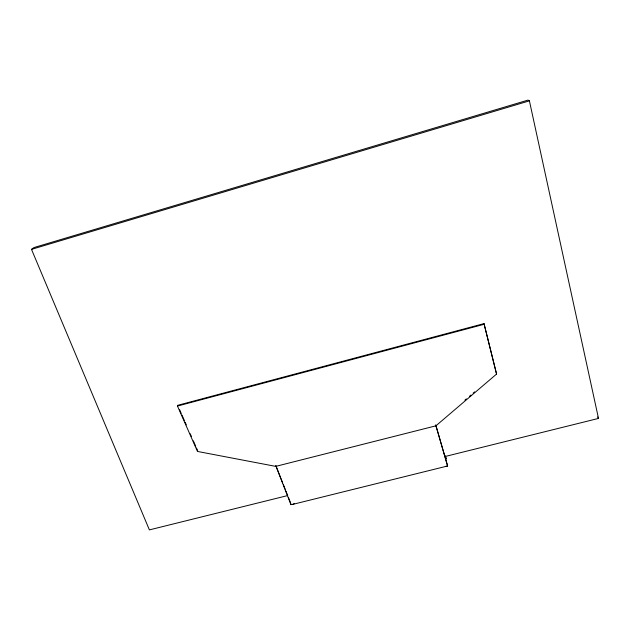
<?xml version="1.0" encoding="UTF-8"?>
<svg xmlns="http://www.w3.org/2000/svg" width="630" height="630" viewBox="0 0 630 630"><rect width="100%" height="100%" fill="white"/><g stroke="black" fill="none" stroke-linecap="round" stroke-linejoin="round"><path stroke-width="0.94" d="M445.804 466.326A7.206 3.575 -18.5 0 0 447.615 465.98L435.763 425.069L447.615 465.98L292.635 504.402L290.918 504.63L290.958 503.803M177.479 406.059L177.684 405.326L484.005 323.607L496.566 374.07L435.921 425.825L275.735 466.381L197.481 451.442L177.479 406.059L484.242 324.261M464.916 400.176L466.413 398.9M469.405 396.341L470.901 395.065M473.146 393.151L474.634 391.876M287.225 495.684L149.389 529.893L31.5 249.37L33.965 247.559L528.003 100.107L529.405 100.855L598.5 418.422L445.182 456.482M31.5 249.37L529.405 100.855M597.626 416.942L598.5 418.422M179.637 409.768L181.204 413.327M181.991 415.099L184.338 420.438M185.118 422.21L186.299 424.88M190.213 433.771L191.386 436.433M193.347 440.882L195.694 446.213M196.481 447.993L197.655 450.663M282.657 482.879L275.798 465.586L290.918 504.63M283.382 484.698L285.185 489.25M285.902 491.069L287.713 495.613M288.43 497.432L290.595 502.897M496.566 374.07L484.005 323.607M445.355 456.002L446.197 458.916L445.41 456.128M294.328 503.583A7.269 3.638 -19.5 0 1 292.635 504.402"/></g></svg>
